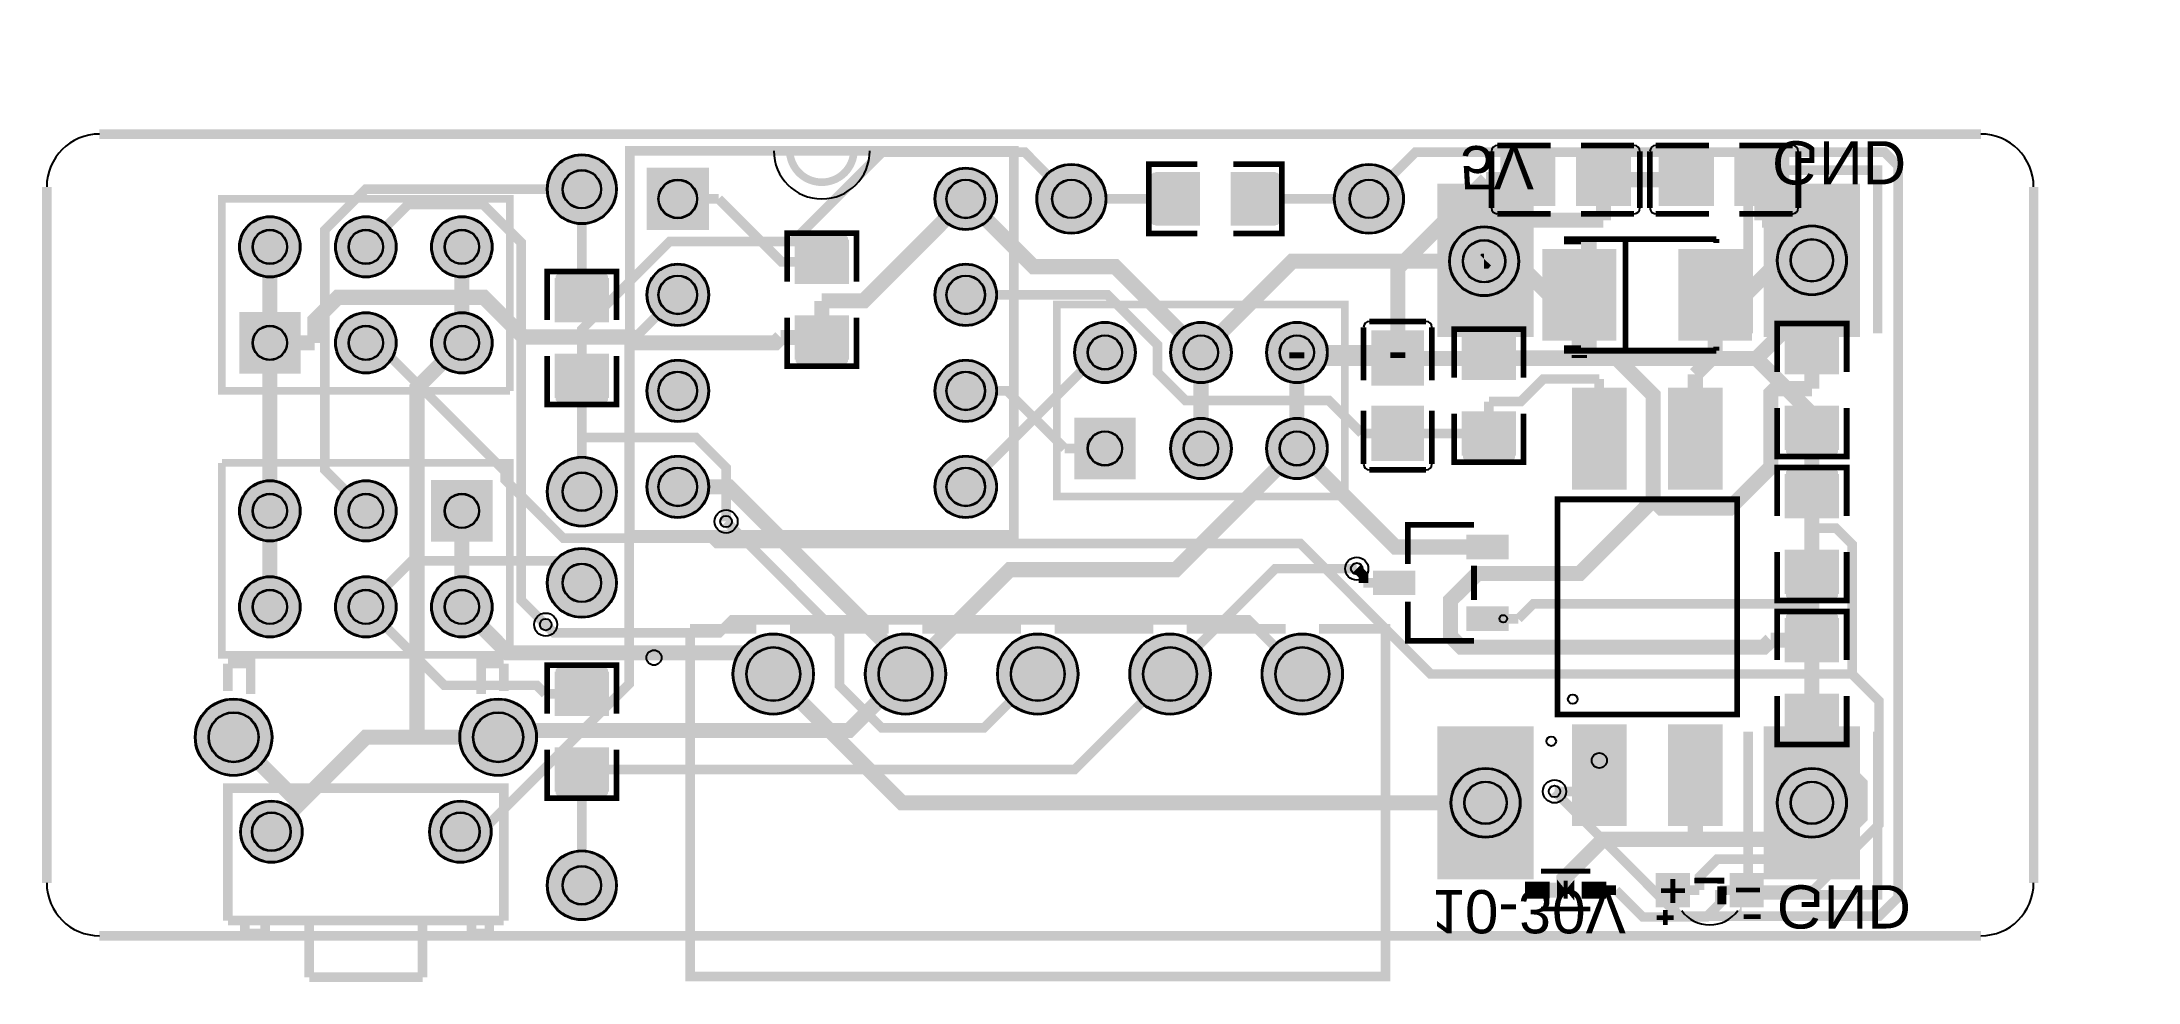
# Model space of a CAD drawing. Header units: millimetres. Extents: x -3.5 to 52, y -22.5 to 2.4.
import ezdxf

# ---------------------------------------------------------------- set-up
doc = ezdxf.new("R2010")
doc.units = ezdxf.units.MM
for name, color, linetype, true_color in [('BoardOutLine', 7, 'Continuous', 0xff00ff), ('BottomLayer', 7, 'Continuous', 0x0000ff), ('BottomPasteMaskLayer', 7, 'Continuous', 0x800000), ('BottomSolderMaskLayer', 7, 'Continuous', 0xaa00ff), ('Document', 7, 'Continuous', 0xffffff), ('Hole', 7, 'Continuous', 0x222222), ('Multi-Layer', 7, 'Continuous', 0xc0c0c0), ('TopLayer', 7, 'Continuous', 0xff0000), ('TopPasteMaskLayer', 7, 'Continuous', 0x808080), ('TopSilkLayer', 7, 'Continuous', 0xffcc00), ('TopSolderMaskLayer', 7, 'Continuous', 0x800080)]:
    doc.layers.add(name, color=color, linetype=linetype, true_color=true_color)
doc.styles.get("Standard").update_dxf_attribs({"font": 'arial.ttf'})

msp = doc.modelspace()

# ---------------------------------------------------------------- hatches: boundary and pattern name
at = {"layer": 'BottomLayer'}
for points in [[(35.96, -5.405), (33.46, -5.405), (33.46, -1.405), (35.96, -1.405)], [(44.596, -5.405), (42.096, -5.405), (42.096, -1.405), (44.596, -1.405)], [(35.96, -19.756), (33.46, -19.756), (33.46, -15.756), (35.96, -15.756)], [(44.596, -19.756), (42.096, -19.756), (42.096, -15.756), (44.596, -15.756)]]:
    msp.add_hatch(color=256, dxfattribs=at).paths.add_polyline_path(points)
at = {"layer": 'BottomPasteMaskLayer'}
for points in [[(35.96, -5.405), (33.46, -5.405), (33.46, -1.405), (35.96, -1.405)], [(44.596, -5.405), (42.096, -5.405), (42.096, -1.405), (44.596, -1.405)], [(35.96, -19.756), (33.46, -19.756), (33.46, -15.756), (35.96, -15.756)], [(44.596, -19.756), (42.096, -19.756), (42.096, -15.756), (44.596, -15.756)]]:
    msp.add_hatch(color=256, dxfattribs=at).paths.add_polyline_path(points)
at = {"layer": 'BottomSolderMaskLayer'}
for points in [[(9.87, -1.524, 1), (11.72, -1.524, 1)], [(12.51, -0.954), (14.16, -0.954), (14.16, -2.605), (12.51, -2.605)], [(20.13, -1.778, 1), (21.78, -1.778, 1)], [(22.824, -1.778, 1), (24.674, -1.778, 1)], [(30.698, -1.778, 1), (32.548, -1.778, 1)], [(35.986, -5.43), (33.435, -5.43), (33.435, -1.38), (35.986, -1.38)], [(44.622, -5.43), (42.071, -5.43), (42.071, -1.38), (44.622, -1.38)], [(1.727, -3.048, 1), (3.353, -3.048, 1)], [(4.267, -3.048, 1), (5.893, -3.048, 1)], [(6.807, -3.048, 1), (8.433, -3.048, 1)], [(33.746, -3.429, 1), (35.596, -3.429, 1)], [(42.421, -3.405, 1), (44.272, -3.405, 1)], [(12.51, -4.318, 1), (14.16, -4.318, 1)], [(20.13, -4.318, 1), (21.78, -4.318, 1)], [(1.727, -4.775), (3.353, -4.775), (3.353, -6.401), (1.727, -6.401)], [(4.267, -5.588, 1), (5.893, -5.588, 1)], [(6.807, -5.588, 1), (8.433, -5.588, 1)], [(23.825, -5.842, 1), (25.451, -5.842, 1)], [(26.365, -5.842, 1), (27.991, -5.842, 1)], [(28.905, -5.842, 1), (30.531, -5.842, 1)], [(12.51, -6.858, 1), (14.16, -6.858, 1)], [(20.13, -6.858, 1), (21.78, -6.858, 1)], [(23.825, -7.569), (25.451, -7.569), (25.451, -9.195), (23.825, -9.195)], [(26.365, -8.382, 1), (27.991, -8.382, 1)], [(28.905, -8.382, 1), (30.531, -8.382, 1)], [(9.87, -9.525, 1), (11.72, -9.525, 1)], [(12.51, -9.398, 1), (14.16, -9.398, 1)], [(20.13, -9.398, 1), (21.78, -9.398, 1)], [(1.727, -10.033, 1), (3.353, -10.033, 1)], [(4.267, -10.033, 1), (5.893, -10.033, 1)], [(8.433, -10.846), (6.807, -10.846), (6.807, -9.22), (8.433, -9.22)], [(9.87, -11.938, 1), (11.72, -11.938, 1)], [(1.727, -12.573, 1), (3.353, -12.573, 1)], [(4.267, -12.573, 1), (5.893, -12.573, 1)], [(6.807, -12.573, 1), (8.433, -12.573, 1)], [(14.785, -14.351, 1), (16.935, -14.351, 1)], [(18.285, -14.351, 1), (20.436, -14.351, 1)], [(21.785, -14.351, 1), (23.935, -14.351, 1)], [(25.285, -14.351, 1), (27.436, -14.351, 1)], [(28.785, -14.351, 1), (30.935, -14.351, 1)], [(0.555, -16.022, 1), (2.606, -16.022, 1)], [(7.555, -16.022, 1), (9.606, -16.022, 1)], [(35.986, -19.781), (33.435, -19.781), (33.435, -15.731), (35.986, -15.731)], [(44.622, -19.781), (42.071, -19.781), (42.071, -15.731), (44.622, -15.731)], [(33.785, -17.756, 1), (35.636, -17.756, 1)], [(42.421, -17.756, 1), (44.272, -17.756, 1)], [(1.755, -18.522, 1), (3.406, -18.522, 1)], [(6.755, -18.522, 1), (8.406, -18.522, 1)], [(9.87, -19.939, 1), (11.72, -19.939, 1)]]:
    msp.add_hatch(color=256, dxfattribs=at).paths.add_polyline_path(points)
at = {"layer": 'Document'}
for points in [[(17.895, -0.488), (17.895, -0.488), (17.894, -0.527), (17.891, -0.566), (17.886, -0.605), (17.879, -0.644), (17.869, -0.682), (17.858, -0.72), (17.845, -0.757), (17.83, -0.793), (17.813, -0.829), (17.795, -0.863), (17.774, -0.897), (17.752, -0.929), (17.728, -0.96), (17.702, -0.99), (17.675, -1.018), (17.647, -1.045), (17.617, -1.071), (17.586, -1.095), (17.554, -1.117), (17.52, -1.138), (17.486, -1.156), (17.45, -1.173), (17.414, -1.188), (17.377, -1.201), (17.339, -1.212), (17.301, -1.222), (17.262, -1.229), (17.223, -1.234), (17.184, -1.237), (17.145, -1.238), (17.145, -1.238), (17.106, -1.237), (17.067, -1.234), (17.028, -1.229), (16.989, -1.222), (16.951, -1.212), (16.913, -1.201), (16.876, -1.188), (16.84, -1.173), (16.805, -1.156), (16.77, -1.138), (16.737, -1.117), (16.704, -1.095), (16.673, -1.071), (16.643, -1.045), (16.615, -1.018), (16.588, -0.99), (16.562, -0.96), (16.538, -0.929), (16.516, -0.896), (16.496, -0.863), (16.477, -0.829), (16.46, -0.793), (16.445, -0.757), (16.432, -0.72), (16.421, -0.682), (16.411, -0.644), (16.404, -0.605), (16.399, -0.566), (16.396, -0.527), (16.395, -0.488), (16.195, -0.488), (16.196, -0.533), (16.199, -0.578), (16.205, -0.623), (16.212, -0.668), (16.222, -0.712), (16.234, -0.756), (16.247, -0.799), (16.263, -0.841), (16.281, -0.883), (16.301, -0.923), (16.322, -0.963), (16.346, -1.002), (16.371, -1.039), (16.398, -1.075), (16.427, -1.11), (16.457, -1.144), (16.489, -1.176), (16.523, -1.206), (16.558, -1.235), (16.594, -1.262), (16.631, -1.287), (16.67, -1.311), (16.71, -1.332), (16.75, -1.352), (16.792, -1.37), (16.834, -1.386), (16.877, -1.4), (16.921, -1.411), (16.965, -1.421), (17.01, -1.428), (17.055, -1.434), (17.1, -1.437), (17.145, -1.438), (17.145, -1.438), (17.19, -1.437), (17.235, -1.434), (17.28, -1.428), (17.325, -1.421), (17.369, -1.411), (17.413, -1.4), (17.456, -1.386), (17.498, -1.37), (17.54, -1.352), (17.58, -1.332), (17.62, -1.311), (17.659, -1.287), (17.696, -1.262), (17.732, -1.235), (17.767, -1.206), (17.801, -1.176), (17.833, -1.144), (17.863, -1.11), (17.892, -1.075), (17.919, -1.039), (17.944, -1.002), (17.968, -0.963), (17.989, -0.923), (18.009, -0.883), (18.027, -0.841), (18.043, -0.799), (18.057, -0.756), (18.068, -0.712), (18.078, -0.668), (18.085, -0.623), (18.091, -0.578), (18.094, -0.533), (18.095, -0.488), (18.095, -0.488)], [(37.653, -2.918), (37.653, -3.618), (37.233, -3.618), (37.233, -2.918)], [(37.128, -5.018), (37.128, -3.618), (36.918, -3.618), (36.918, -5.018)], [(37.443, -4.423), (37.443, -4.213), (36.603, -4.213), (36.603, -4.423)], [(40.671, -4.289), (40.671, -4.079), (41.511, -4.079), (41.511, -4.289)], [(37.653, -5.718), (37.653, -5.018), (37.233, -5.018), (37.233, -5.718)], [(36.601, -20.345), (36.601, -19.787), (36.83, -20.066)], [(37.059, -20.345), (37.059, -19.787), (36.83, -20.066)], [(39.601, -19.77), (39.601, -20.405), (39.728, -20.405), (39.728, -19.77)], [(41.084, -20.445), (40.843, -20.445), (40.843, -19.966), (41.086, -19.966), (41.086, -19.977)], [(39.356, -20.146), (39.991, -20.146), (39.991, -20.019), (39.356, -20.019)], [(39.79, -20.416), (39.79, -20.616), (39.99, -20.816), (41.29, -20.816), (41.49, -20.616), (41.49, -20.366), (41.44, -20.366), (41.44, -20.566), (41.24, -20.766), (40.04, -20.766), (40.04, -20.766), (39.84, -20.566), (39.84, -20.366), (39.79, -20.366)], [(41.34, -20.127), (41.975, -20.127), (41.975, -20), (41.34, -20)]]:
    msp.add_hatch(color=256, dxfattribs=at).paths.add_polyline_path(points)
at = {"layer": 'Multi-Layer'}
for points in [[(12.535, -0.98), (14.135, -0.98), (14.135, -2.58), (12.535, -2.58)], [(20.155, -1.778, 1), (21.755, -1.778, 1)], [(1.753, -3.048, 1), (3.327, -3.048, 1)], [(4.293, -3.048, 1), (5.867, -3.048, 1)], [(6.833, -3.048, 1), (8.407, -3.048, 1)], [(12.535, -4.318, 1), (14.135, -4.318, 1)], [(20.155, -4.318, 1), (21.755, -4.318, 1)], [(1.753, -4.801), (3.327, -4.801), (3.327, -6.375), (1.753, -6.375)], [(4.293, -5.588, 1), (5.867, -5.588, 1)], [(6.833, -5.588, 1), (8.407, -5.588, 1)], [(23.851, -5.842, 1), (25.425, -5.842, 1)], [(26.391, -5.842, 1), (27.965, -5.842, 1)], [(28.931, -5.842, 1), (30.505, -5.842, 1)], [(12.535, -6.858, 1), (14.135, -6.858, 1)], [(20.155, -6.858, 1), (21.755, -6.858, 1)], [(23.851, -7.595), (25.425, -7.595), (25.425, -9.169), (23.851, -9.169)], [(26.391, -8.382, 1), (27.965, -8.382, 1)], [(28.931, -8.382, 1), (30.505, -8.382, 1)], [(12.535, -9.398, 1), (14.135, -9.398, 1)], [(20.155, -9.398, 1), (21.755, -9.398, 1)], [(1.753, -10.033, 1), (3.327, -10.033, 1)], [(4.293, -10.033, 1), (5.867, -10.033, 1)], [(8.407, -10.82), (6.833, -10.82), (6.833, -9.246), (8.407, -9.246)], [(1.753, -12.573, 1), (3.327, -12.573, 1)], [(4.293, -12.573, 1), (5.867, -12.573, 1)], [(6.833, -12.573, 1), (8.407, -12.573, 1)], [(14.81, -14.351, 1), (16.91, -14.351, 1)], [(18.31, -14.351, 1), (20.41, -14.351, 1)], [(21.81, -14.351, 1), (23.91, -14.351, 1)], [(25.31, -14.351, 1), (27.41, -14.351, 1)], [(28.81, -14.351, 1), (30.91, -14.351, 1)], [(0.58, -16.022, 1), (2.58, -16.022, 1)], [(7.58, -16.022, 1), (9.58, -16.022, 1)], [(1.78, -18.522, 1), (3.38, -18.522, 1)], [(6.78, -18.522, 1), (8.38, -18.522, 1)]]:
    msp.add_hatch(color=256, dxfattribs=at).paths.add_polyline_path(points)
at = {"layer": 'TopLayer'}
for points in [[(27.125, -2.466), (27.125, -1.09), (25.993, -1.09), (25.993, -2.466)], [(27.993, -2.466), (27.993, -1.09), (29.125, -1.09), (29.125, -2.466)], [(36.535, -0.595), (36.535, -1.945), (35.125, -1.945), (35.125, -0.595)], [(37.125, -0.595), (37.125, -1.945), (38.535, -1.945), (38.535, -0.595)], [(40.726, -0.595), (40.726, -1.945), (39.316, -1.945), (39.316, -0.595)], [(41.316, -0.595), (41.316, -1.945), (42.726, -1.945), (42.726, -0.595)], [(16.457, -4.011), (17.834, -4.011), (17.834, -2.879), (16.457, -2.879)], [(36.24, -3.13), (38.14, -3.13), (38.14, -5.506), (36.24, -5.506)], [(39.838, -3.13), (41.738, -3.13), (41.738, -5.506), (39.838, -5.506)], [(11.484, -5.027), (10.107, -5.027), (10.107, -3.895), (11.484, -3.895)], [(16.457, -4.879), (17.834, -4.879), (17.834, -6.011), (16.457, -6.011)], [(33.06, -6.69), (31.71, -6.69), (31.71, -5.28), (33.06, -5.28)], [(35.487, -6.551), (34.11, -6.551), (34.11, -5.419), (35.487, -5.419)], [(44.035, -6.4), (42.658, -6.4), (42.658, -5.268), (44.035, -5.268)], [(11.484, -5.895), (10.107, -5.895), (10.107, -7.027), (11.484, -7.027)], [(37.008, -9.423), (37.008, -6.823), (38.43, -6.823), (38.43, -9.423)], [(39.548, -9.423), (39.548, -6.823), (40.97, -6.823), (40.97, -9.423)], [(33.06, -7.28), (31.71, -7.28), (31.71, -8.69), (33.06, -8.69)], [(35.487, -7.419), (34.11, -7.419), (34.11, -8.551), (35.487, -8.551)], [(44.035, -7.268), (42.658, -7.268), (42.658, -8.4), (44.035, -8.4)], [(42.658, -10.21), (44.035, -10.21), (44.035, -9.078), (42.658, -9.078)], [(34.228, -10.688), (35.298, -10.688), (35.298, -11.288), (34.228, -11.288)], [(42.658, -11.078), (44.035, -11.078), (44.035, -12.21), (42.658, -12.21)], [(31.758, -11.638), (32.828, -11.638), (32.828, -12.238), (31.758, -12.238)], [(34.228, -12.588), (35.298, -12.588), (35.298, -13.188), (34.228, -13.188)], [(42.658, -14.02), (44.035, -14.02), (44.035, -12.888), (42.658, -12.888)], [(11.484, -15.441), (10.107, -15.441), (10.107, -14.309), (11.484, -14.309)], [(42.658, -14.888), (44.035, -14.888), (44.035, -16.02), (42.658, -16.02)], [(37.008, -18.323), (37.008, -15.723), (38.43, -15.723), (38.43, -18.323)], [(39.548, -18.323), (39.548, -15.723), (40.97, -15.723), (40.97, -18.323)], [(11.484, -16.309), (10.107, -16.309), (10.107, -17.441), (11.484, -17.441)], [(35.78, -19.866), (36.38, -19.866), (36.38, -20.266), (35.78, -20.266)], [(37.88, -20.266), (37.28, -20.266), (37.28, -19.866), (37.88, -19.866)], [(40.09, -20.496), (39.24, -20.496), (39.24, -19.636), (40.09, -19.636)], [(42.04, -20.496), (41.19, -20.496), (41.19, -19.636), (42.04, -19.636)]]:
    msp.add_hatch(color=256, dxfattribs=at).paths.add_polyline_path(points)
at = {"layer": 'TopPasteMaskLayer'}
for points in [[(25.859, -2.418), (25.859, -1.138), (25.909, -1.088), (27.059, -1.088), (27.109, -1.138), (27.114, -1.548), (26.664, -1.548), (26.664, -1.998), (27.104, -1.998), (27.109, -2.418), (27.059, -2.468), (25.909, -2.468)], [(28.009, -2.418), (28.009, -1.998), (28.454, -1.998), (28.454, -1.548), (28.014, -1.548), (28.009, -1.138), (28.059, -1.088), (29.209, -1.088), (29.259, -1.138), (29.259, -2.418), (29.209, -2.468), (28.059, -2.468)], [(35.125, -1.91), (35.125, -0.63), (35.175, -0.58), (36.325, -0.58), (36.375, -0.63), (36.38, -1.04), (35.93, -1.04), (35.93, -1.49), (36.37, -1.49), (36.375, -1.91), (36.325, -1.96), (35.175, -1.96)], [(38.535, -0.63), (38.535, -1.91), (38.485, -1.96), (37.335, -1.96), (37.285, -1.91), (37.28, -1.5), (37.73, -1.5), (37.73, -1.05), (37.29, -1.05), (37.285, -0.63), (37.335, -0.58), (38.485, -0.58)], [(39.316, -1.91), (39.316, -0.63), (39.366, -0.58), (40.516, -0.58), (40.566, -0.63), (40.571, -1.04), (40.121, -1.04), (40.121, -1.49), (40.561, -1.49), (40.566, -1.91), (40.516, -1.96), (39.366, -1.96)], [(42.726, -0.63), (42.726, -1.91), (42.676, -1.96), (41.526, -1.96), (41.476, -1.91), (41.471, -1.5), (41.921, -1.5), (41.921, -1.05), (41.481, -1.05), (41.476, -0.63), (41.526, -0.58), (42.676, -0.58)], [(16.505, -2.745), (17.785, -2.745), (17.835, -2.795), (17.835, -3.945), (17.785, -3.995), (17.375, -4), (17.375, -3.55), (16.925, -3.55), (16.925, -3.99), (16.505, -3.995), (16.455, -3.945), (16.455, -2.795)], [(36.24, -3.13), (38.14, -3.13), (38.14, -5.506), (36.24, -5.506)], [(39.838, -3.13), (41.738, -3.13), (41.738, -5.506), (39.838, -5.506)], [(11.435, -5.011), (11.015, -5.011), (11.015, -4.566), (10.565, -4.566), (10.565, -5.006), (10.155, -5.011), (10.105, -4.961), (10.105, -3.811), (10.155, -3.761), (11.435, -3.761), (11.485, -3.811), (11.485, -4.961)], [(16.505, -4.895), (16.925, -4.895), (16.925, -5.34), (17.375, -5.34), (17.375, -4.9), (17.785, -4.895), (17.835, -4.945), (17.835, -6.095), (17.785, -6.145), (16.505, -6.145), (16.455, -6.095), (16.455, -4.945)], [(31.745, -5.28), (33.025, -5.28), (33.075, -5.33), (33.075, -6.48), (33.025, -6.53), (32.615, -6.535), (32.615, -6.085), (32.165, -6.085), (32.165, -6.525), (31.745, -6.53), (31.695, -6.48), (31.695, -5.33)], [(35.438, -6.535), (35.018, -6.535), (35.018, -6.09), (34.568, -6.09), (34.568, -6.53), (34.158, -6.535), (34.108, -6.485), (34.108, -5.335), (34.158, -5.285), (35.438, -5.285), (35.488, -5.335), (35.488, -6.485)], [(43.986, -6.384), (43.566, -6.384), (43.566, -5.939), (43.117, -5.939), (43.117, -6.379), (42.706, -6.384), (42.656, -6.334), (42.656, -5.184), (42.706, -5.134), (43.986, -5.134), (44.036, -5.184), (44.036, -6.334)], [(11.435, -7.161), (10.155, -7.161), (10.105, -7.111), (10.105, -5.961), (10.155, -5.911), (10.565, -5.906), (10.565, -6.356), (11.015, -6.356), (11.015, -5.916), (11.435, -5.911), (11.485, -5.961), (11.485, -7.111)], [(37.008, -9.423), (37.008, -6.823), (38.43, -6.823), (38.43, -9.423)], [(39.548, -9.423), (39.548, -6.823), (40.97, -6.823), (40.97, -9.423)], [(33.025, -8.69), (31.745, -8.69), (31.695, -8.64), (31.695, -7.49), (31.745, -7.44), (32.155, -7.435), (32.155, -7.885), (32.605, -7.885), (32.605, -7.445), (33.025, -7.44), (33.075, -7.49), (33.075, -8.64)], [(35.438, -8.685), (34.158, -8.685), (34.108, -8.635), (34.108, -7.485), (34.158, -7.435), (34.568, -7.43), (34.568, -7.88), (35.018, -7.88), (35.018, -7.44), (35.438, -7.435), (35.488, -7.485), (35.488, -8.635)], [(43.986, -8.534), (42.706, -8.534), (42.656, -8.484), (42.656, -7.334), (42.706, -7.284), (43.117, -7.279), (43.117, -7.729), (43.566, -7.729), (43.566, -7.289), (43.986, -7.284), (44.036, -7.334), (44.036, -8.484)], [(42.706, -8.944), (43.986, -8.944), (44.036, -8.994), (44.036, -10.144), (43.986, -10.194), (43.576, -10.199), (43.576, -9.749), (43.126, -9.749), (43.126, -10.189), (42.706, -10.194), (42.656, -10.144), (42.656, -8.994)], [(34.228, -10.688), (35.298, -10.688), (35.298, -11.288), (34.228, -11.288)], [(31.758, -11.638), (32.828, -11.638), (32.828, -12.238), (31.758, -12.238)], [(42.706, -11.094), (43.126, -11.094), (43.126, -11.539), (43.576, -11.539), (43.576, -11.099), (43.986, -11.094), (44.036, -11.144), (44.036, -12.294), (43.986, -12.344), (42.706, -12.344), (42.656, -12.294), (42.656, -11.144)], [(34.228, -12.588), (35.298, -12.588), (35.298, -13.188), (34.228, -13.188)], [(42.706, -12.754), (43.986, -12.754), (44.036, -12.804), (44.036, -13.954), (43.986, -14.004), (43.576, -14.009), (43.576, -13.559), (43.126, -13.559), (43.126, -13.999), (42.706, -14.004), (42.656, -13.954), (42.656, -12.804)], [(11.435, -15.425), (11.015, -15.425), (11.015, -14.98), (10.565, -14.98), (10.565, -15.42), (10.155, -15.425), (10.105, -15.375), (10.105, -14.225), (10.155, -14.175), (11.435, -14.175), (11.485, -14.225), (11.485, -15.375)], [(42.706, -14.904), (43.126, -14.904), (43.126, -15.349), (43.576, -15.349), (43.576, -14.909), (43.986, -14.904), (44.036, -14.954), (44.036, -16.104), (43.986, -16.154), (42.706, -16.154), (42.656, -16.104), (42.656, -14.954)], [(37.008, -18.323), (37.008, -15.723), (38.43, -15.723), (38.43, -18.323)], [(39.548, -18.323), (39.548, -15.723), (40.97, -15.723), (40.97, -18.323)], [(11.435, -17.575), (10.155, -17.575), (10.105, -17.525), (10.105, -16.375), (10.155, -16.325), (10.565, -16.32), (10.565, -16.77), (11.015, -16.77), (11.015, -16.33), (11.435, -16.325), (11.485, -16.375), (11.485, -17.525)], [(35.78, -19.866), (36.38, -19.866), (36.38, -20.266), (35.78, -20.266)], [(37.88, -20.266), (37.28, -20.266), (37.28, -19.866), (37.88, -19.866)], [(40.09, -20.496), (39.24, -20.496), (39.24, -19.636), (40.09, -19.636)], [(42.04, -20.496), (41.19, -20.496), (41.19, -19.636), (42.04, -19.636)]]:
    msp.add_hatch(color=256, dxfattribs=at).paths.add_polyline_path(points)
at = {"layer": 'TopSilkLayer'}
for points in [[(37.239, -2.766), (37.239, -2.978), (36.782, -2.978), (36.782, -2.766)], [(36.782, -5.87), (36.782, -5.658), (37.239, -5.658), (37.239, -5.87)], [(36.83, -20.066), (36.601, -20.345), (36.601, -19.787)], [(36.83, -20.066), (37.059, -19.787), (37.059, -20.345)], [(41.082, -20.443), (40.841, -20.443), (40.841, -19.964), (41.084, -19.964), (41.084, -19.975)]]:
    msp.add_hatch(color=256, dxfattribs=at).paths.add_polyline_path(points)
at = {"layer": 'TopSolderMaskLayer'}
for points in [[(9.87, -1.524, 1), (11.72, -1.524, 1)], [(12.51, -0.954), (14.16, -0.954), (14.16, -2.605), (12.51, -2.605)], [(20.13, -1.778, 1), (21.78, -1.778, 1)], [(22.824, -1.778, 1), (24.674, -1.778, 1)], [(27.151, -2.492), (27.151, -1.064), (25.967, -1.064), (25.967, -2.492)], [(27.967, -2.492), (27.967, -1.064), (29.151, -1.064), (29.151, -2.492)], [(30.698, -1.778, 1), (32.548, -1.778, 1)], [(36.56, -0.57), (36.56, -1.97), (35.1, -1.97), (35.1, -0.57)], [(37.1, -0.57), (37.1, -1.97), (38.561, -1.97), (38.561, -0.57)], [(40.751, -0.57), (40.751, -1.97), (39.291, -1.97), (39.291, -0.57)], [(41.291, -0.57), (41.291, -1.97), (42.752, -1.97), (42.752, -0.57)], [(1.727, -3.048, 1), (3.353, -3.048, 1)], [(4.267, -3.048, 1), (5.893, -3.048, 1)], [(6.807, -3.048, 1), (8.433, -3.048, 1)], [(33.746, -3.429, 1), (35.596, -3.429, 1)], [(42.421, -3.405, 1), (44.272, -3.405, 1)], [(16.426, -4.032), (17.864, -4.032), (17.864, -2.858), (16.426, -2.858)], [(36.215, -3.105), (38.166, -3.105), (38.166, -5.531), (36.215, -5.531)], [(39.812, -3.105), (41.763, -3.105), (41.763, -5.531), (39.812, -5.531)], [(11.514, -5.048), (10.076, -5.048), (10.076, -3.874), (11.514, -3.874)], [(12.51, -4.318, 1), (14.16, -4.318, 1)], [(20.13, -4.318, 1), (21.78, -4.318, 1)], [(1.727, -4.775), (3.353, -4.775), (3.353, -6.401), (1.727, -6.401)], [(4.267, -5.588, 1), (5.893, -5.588, 1)], [(6.807, -5.588, 1), (8.433, -5.588, 1)], [(16.426, -4.858), (17.864, -4.858), (17.864, -6.032), (16.426, -6.032)], [(23.825, -5.842, 1), (25.451, -5.842, 1)], [(26.365, -5.842, 1), (27.991, -5.842, 1)], [(28.905, -5.842, 1), (30.531, -5.842, 1)], [(33.084, -6.717), (31.686, -6.717), (31.686, -5.253), (33.084, -5.253)], [(35.517, -6.572), (34.079, -6.572), (34.079, -5.398), (35.517, -5.398)], [(44.066, -6.421), (42.627, -6.421), (42.627, -5.247), (44.066, -5.247)], [(11.514, -5.874), (10.076, -5.874), (10.076, -7.048), (11.514, -7.048)], [(12.51, -6.858, 1), (14.16, -6.858, 1)], [(20.13, -6.858, 1), (21.78, -6.858, 1)], [(36.994, -9.469), (36.994, -6.777), (38.444, -6.777), (38.444, -9.469)], [(39.534, -9.469), (39.534, -6.777), (40.984, -6.777), (40.984, -9.469)], [(23.825, -7.569), (25.451, -7.569), (25.451, -9.195), (23.825, -9.195)], [(26.365, -8.382, 1), (27.991, -8.382, 1)], [(28.905, -8.382, 1), (30.531, -8.382, 1)], [(33.084, -7.254), (31.686, -7.254), (31.686, -8.717), (33.084, -8.717)], [(35.517, -7.398), (34.079, -7.398), (34.079, -8.572), (35.517, -8.572)], [(44.066, -7.247), (42.627, -7.247), (42.627, -8.421), (44.066, -8.421)], [(9.87, -9.525, 1), (11.72, -9.525, 1)], [(12.51, -9.398, 1), (14.16, -9.398, 1)], [(20.13, -9.398, 1), (21.78, -9.398, 1)], [(1.727, -10.033, 1), (3.353, -10.033, 1)], [(4.267, -10.033, 1), (5.893, -10.033, 1)], [(8.433, -10.846), (6.807, -10.846), (6.807, -9.22), (8.433, -9.22)], [(42.627, -10.231), (44.066, -10.231), (44.066, -9.057), (42.627, -9.057)], [(9.87, -11.938, 1), (11.72, -11.938, 1)], [(34.203, -10.663), (35.323, -10.663), (35.323, -11.313), (34.203, -11.313)], [(42.627, -11.057), (44.066, -11.057), (44.066, -12.231), (42.627, -12.231)], [(31.733, -11.613), (32.853, -11.613), (32.853, -12.263), (31.733, -12.263)], [(1.727, -12.573, 1), (3.353, -12.573, 1)], [(4.267, -12.573, 1), (5.893, -12.573, 1)], [(6.807, -12.573, 1), (8.433, -12.573, 1)], [(34.203, -12.563), (35.323, -12.563), (35.323, -13.213), (34.203, -13.213)], [(14.785, -14.351, 1), (16.935, -14.351, 1)], [(18.285, -14.351, 1), (20.436, -14.351, 1)], [(21.785, -14.351, 1), (23.935, -14.351, 1)], [(25.285, -14.351, 1), (27.436, -14.351, 1)], [(28.785, -14.351, 1), (30.935, -14.351, 1)], [(42.627, -14.041), (44.066, -14.041), (44.066, -12.867), (42.627, -12.867)], [(11.514, -15.462), (10.076, -15.462), (10.076, -14.288), (11.514, -14.288)], [(42.627, -14.867), (44.066, -14.867), (44.066, -16.041), (42.627, -16.041)], [(0.555, -16.022, 1), (2.606, -16.022, 1)], [(7.555, -16.022, 1), (9.606, -16.022, 1)], [(36.994, -18.37), (36.994, -15.677), (38.444, -15.677), (38.444, -18.37)], [(39.534, -18.37), (39.534, -15.677), (40.984, -15.677), (40.984, -18.37)], [(11.514, -16.288), (10.076, -16.288), (10.076, -17.462), (11.514, -17.462)], [(33.785, -17.756, 1), (35.636, -17.756, 1)], [(42.421, -17.756, 1), (44.272, -17.756, 1)], [(1.755, -18.522, 1), (3.406, -18.522, 1)], [(6.755, -18.522, 1), (8.406, -18.522, 1)], [(9.87, -19.939, 1), (11.72, -19.939, 1)], [(35.755, -19.841), (36.406, -19.841), (36.406, -20.291), (35.755, -20.291)], [(37.905, -20.291), (37.255, -20.291), (37.255, -19.841), (37.905, -19.841)], [(40.115, -20.521), (39.215, -20.521), (39.215, -19.61), (40.115, -19.61)], [(42.066, -20.521), (41.165, -20.521), (41.165, -19.611), (42.066, -19.611)]]:
    msp.add_hatch(color=256, dxfattribs=at).paths.add_polyline_path(points)

# ---------------------------------------------------------------- linework, layer by layer
at = {"layer": 'BoardOutLine', "const_width": 0.254}
for points in [[(-1.969, -0.064), (47.816, -0.064)], [(-3.366, -19.876), (-3.366, -15.431), (-3.366, -1.461)], [(49.213, -19.876), (49.213, -15.431), (49.213, -1.461)], [(47.816, -21.273), (-1.969, -21.273)]]:
    msp.add_lwpolyline(points, dxfattribs=at)
at = {"layer": 'BoardOutLine'}
for centre, start, end in [((-1.969, -1.461), 90, 180), ((47.816, -1.461), 0, 90), ((-1.969, -19.876), 180, 270), ((47.816, -19.876), 270, 0)]:
    msp.add_arc(centre, 1.397, start, end, dxfattribs=at)
at = {"layer": 'BottomLayer'}
for points, const_width in [([(23.749, -1.778), (22.517, -0.546), (18.741, -0.546), (16.383, -2.905), (13.121, -2.905), (10.795, -5.231), (10.795, -9.525)], 0.254), ([(31.623, -1.778), (32.855, -0.546), (45.268, -0.546), (45.629, -0.906), (45.629, -20.255), (45.124, -20.759), (39.839, -20.759), (36.534, -17.454)], 0.254), ([(45.085, -5.334), (45.085, -1.016), (41.656, -1.016), (41.656, -5.334)], 0.254), ([(5.08, -10.033), (3.992, -8.945), (3.992, -2.605), (5.073, -1.524), (10.795, -1.524)], 0.254), ([(20.955, -1.778), (22.751, -3.574), (24.91, -3.574), (27.178, -5.842)], 0.4), ([(5.08, -3.048), (6.196, -1.932), (8.189, -1.932), (9.189, -2.932), (9.189, -12.393), (9.838, -13.042)], 0.254), ([(2.54, -5.588), (2.54, -3.048)], 0.4), ([(7.62, -5.588), (7.62, -3.048)], 0.4), ([(27.178, -5.842), (29.591, -3.429), (34.671, -3.429)], 0.4), ([(34.671, -3.429), (34.687, -3.429), (34.71, -3.405)], 0.4), ([(41.875, -6.001), (43.346, -4.53), (43.346, -3.405)], 0.4), ([(7.58, -18.522), (8.133, -18.522), (12.047, -14.607), (12.047, -5.606), (13.335, -4.318)], 0.254), ([(2.54, -5.588), (2.54, -10.033)], 0.4), ([(6.432, -16.022), (6.432, -6.776), (7.62, -5.588)], 0.4), ([(27.178, -8.382), (27.178, -5.842)], 0.4), ([(29.718, -6.001), (29.718, -5.842)], 0.4), ([(29.718, -8.382), (29.718, -6.001)], 0.4), ([(29.718, -6.001), (41.875, -6.001)], 0.4), ([(43.346, -17.756), (43.346, -7.472), (41.875, -6.001)], 0.4), ([(20.955, -6.858), (22.047, -6.858), (23.572, -8.382)], 0.254), ([(19.36, -14.351), (22.121, -11.59), (26.51, -11.59), (29.718, -8.382)], 0.4), ([(24.638, -8.382), (23.572, -8.382)], 0.254), ([(19.36, -14.351), (19.36, -14.065), (14.693, -9.398), (13.335, -9.398)], 0.4), ([(7.62, -10.033), (7.62, -12.573)], 0.4), ([(22.86, -14.351), (21.44, -15.771), (18.727, -15.771), (17.61, -14.654), (17.61, -13.313), (14.611, -10.314)], 0.254), ([(26.36, -14.351), (29.149, -11.562), (31.301, -11.562)], 0.254), ([(15.86, -14.351), (19.265, -17.756), (34.71, -17.756)], 0.4), ([(1.58, -16.022), (3.33, -17.772)], 0.4), ([(6.432, -16.022), (5.08, -16.022), (3.33, -17.772)], 0.4), ([(8.58, -16.022), (6.432, -16.022)], 0.4), ([(41.656, -15.875), (41.656, -20.193), (45.085, -20.193), (45.085, -15.875)], 0.254), ([(3.33, -17.772), (2.58, -18.522)], 0.4)]:
    msp.add_lwpolyline(points, dxfattribs=dict(at, const_width=const_width))
at = {"layer": 'BottomSolderMaskLayer'}
for centre, radius in [((10.795, -1.524), 0.925), ((10.795, -1.524), 0.514), ((20.955, -1.778), 0.825), ((23.749, -1.778), 0.925), ((31.623, -1.778), 0.925), ((13.335, -1.78), 0.516), ((20.955, -1.778), 0.516), ((23.749, -1.778), 0.514), ((31.623, -1.778), 0.514), ((2.54, -3.048), 0.813), ((2.54, -3.048), 0.459), ((5.08, -3.048), 0.813), ((5.08, -3.048), 0.459), ((7.62, -3.048), 0.813), ((7.62, -3.048), 0.459), ((34.671, -3.429), 0.925), ((43.346, -3.405), 0.925), ((34.671, -3.429), 0.566), ((43.346, -3.405), 0.566), ((13.335, -4.318), 0.825), ((13.335, -4.318), 0.516), ((20.955, -4.318), 0.825), ((20.955, -4.318), 0.516), ((5.08, -5.588), 0.813), ((7.62, -5.588), 0.813), ((2.54, -5.588), 0.459), ((5.08, -5.588), 0.459), ((7.62, -5.588), 0.459), ((24.638, -5.842), 0.813), ((24.638, -5.842), 0.459), ((27.178, -5.842), 0.813), ((27.178, -5.842), 0.459), ((29.718, -5.842), 0.813), ((29.718, -5.842), 0.459), ((13.335, -6.858), 0.825), ((20.955, -6.858), 0.825), ((13.335, -6.858), 0.516), ((20.955, -6.858), 0.516), ((27.178, -8.382), 0.813), ((29.718, -8.382), 0.813), ((24.638, -8.382), 0.459), ((27.178, -8.382), 0.459), ((29.718, -8.382), 0.459), ((10.795, -9.525), 0.925), ((13.335, -9.398), 0.825), ((20.955, -9.398), 0.825), ((2.54, -10.033), 0.813), ((5.08, -10.033), 0.813), ((10.795, -9.525), 0.514), ((13.335, -9.398), 0.516), ((20.955, -9.398), 0.516), ((2.54, -10.033), 0.459), ((5.08, -10.033), 0.459), ((7.62, -10.033), 0.459), ((10.795, -11.938), 0.925), ((10.795, -11.938), 0.514), ((2.54, -12.573), 0.813), ((2.54, -12.573), 0.459), ((5.08, -12.573), 0.813), ((5.08, -12.573), 0.459), ((7.62, -12.573), 0.813), ((7.62, -12.573), 0.459), ((15.86, -14.351), 1.075), ((19.36, -14.351), 1.075), ((22.86, -14.351), 1.075), ((26.36, -14.351), 1.075), ((29.86, -14.351), 1.075), ((15.86, -14.351), 0.717), ((19.36, -14.351), 0.717), ((22.86, -14.351), 0.717), ((26.36, -14.351), 0.717), ((29.86, -14.351), 0.717), ((1.58, -16.022), 1.025), ((1.58, -16.022), 0.667), ((8.58, -16.022), 1.025), ((8.58, -16.022), 0.667), ((34.71, -17.756), 0.925), ((34.71, -17.756), 0.566), ((43.346, -17.756), 0.925), ((43.346, -17.756), 0.566), ((2.58, -18.522), 0.825), ((7.58, -18.522), 0.825), ((2.58, -18.522), 0.516), ((7.58, -18.522), 0.516), ((10.795, -19.939), 0.925), ((10.795, -19.939), 0.514)]:
    msp.add_circle(centre, radius, dxfattribs=at)
at = {"layer": 'Document', "const_width": 0.254}
for points in [[(13.66, -13.151), (15.416, -13.151)], [(30.304, -13.151), (32.06, -13.151), (32.06, -22.351), (13.66, -22.351), (13.66, -13.151)]]:
    msp.add_lwpolyline(points, dxfattribs=at)
at = {"layer": 'Document'}
for centre, radius in [((35.179, -12.888), 0.1), ((37.719, -16.637), 0.2)]:
    msp.add_circle(centre, radius, dxfattribs=at)
at = {"layer": 'Hole'}
for centre in [(14.611, -10.314), (31.301, -11.562), (9.838, -13.042), (36.534, -17.454)]:
    msp.add_circle(centre, 0.153, dxfattribs=at)
at = {"layer": 'Multi-Layer'}
for centre, radius in [((10.795, -1.524), 0.9), ((10.795, -1.524), 0.5), ((20.955, -1.778), 0.8), ((23.749, -1.778), 0.9), ((31.623, -1.778), 0.9), ((13.335, -1.78), 0.5), ((20.955, -1.778), 0.5), ((23.749, -1.778), 0.5), ((31.623, -1.778), 0.5), ((2.54, -3.048), 0.787), ((2.54, -3.048), 0.445), ((5.08, -3.048), 0.787), ((5.08, -3.048), 0.445), ((7.62, -3.048), 0.787), ((7.62, -3.048), 0.445), ((34.671, -3.429), 0.9), ((43.346, -3.405), 0.9), ((34.671, -3.429), 0.55), ((43.346, -3.405), 0.55), ((13.335, -4.318), 0.8), ((13.335, -4.318), 0.5), ((20.955, -4.318), 0.8), ((20.955, -4.318), 0.5), ((5.08, -5.588), 0.787), ((7.62, -5.588), 0.787), ((2.54, -5.588), 0.445), ((5.08, -5.588), 0.445), ((7.62, -5.588), 0.445), ((24.638, -5.842), 0.787), ((24.638, -5.842), 0.445), ((27.178, -5.842), 0.787), ((27.178, -5.842), 0.445), ((29.718, -5.842), 0.787), ((29.718, -5.842), 0.445), ((13.335, -6.858), 0.8), ((20.955, -6.858), 0.8), ((13.335, -6.858), 0.5), ((20.955, -6.858), 0.5), ((27.178, -8.382), 0.787), ((29.718, -8.382), 0.787), ((24.638, -8.382), 0.445), ((27.178, -8.382), 0.445), ((29.718, -8.382), 0.445), ((10.795, -9.525), 0.9), ((13.335, -9.398), 0.8), ((20.955, -9.398), 0.8), ((2.54, -10.033), 0.787), ((5.08, -10.033), 0.787), ((10.795, -9.525), 0.5), ((13.335, -9.398), 0.5), ((20.955, -9.398), 0.5), ((2.54, -10.033), 0.445), ((5.08, -10.033), 0.445), ((7.62, -10.033), 0.445), ((14.611, -10.314), 0.305), ((10.795, -11.938), 0.9), ((10.795, -11.938), 0.5), ((31.301, -11.562), 0.305), ((2.54, -12.573), 0.787), ((2.54, -12.573), 0.445), ((5.08, -12.573), 0.787), ((5.08, -12.573), 0.445), ((7.62, -12.573), 0.787), ((7.62, -12.573), 0.445), ((9.838, -13.042), 0.305), ((15.86, -14.351), 1.05), ((19.36, -14.351), 1.05), ((22.86, -14.351), 1.05), ((26.36, -14.351), 1.05), ((29.86, -14.351), 1.05), ((15.86, -14.351), 0.7), ((19.36, -14.351), 0.7), ((22.86, -14.351), 0.7), ((26.36, -14.351), 0.7), ((29.86, -14.351), 0.7), ((1.58, -16.022), 1), ((1.58, -16.022), 0.65), ((8.58, -16.022), 1), ((8.58, -16.022), 0.65), ((34.71, -17.756), 0.9), ((36.534, -17.454), 0.305), ((43.346, -17.756), 0.9), ((2.58, -18.522), 0.8), ((7.58, -18.522), 0.8), ((34.71, -17.756), 0.55), ((43.346, -17.756), 0.55), ((2.58, -18.522), 0.5), ((7.58, -18.522), 0.5), ((10.795, -19.939), 0.9), ((10.795, -19.939), 0.5)]:
    msp.add_circle(centre, radius, dxfattribs=at)
at = {"layer": 'TopLayer'}
for points, const_width in [([(34.725, -1.27), (32.385, -3.61), (32.385, -5.842)], 0.4), ([(35.83, -1.27), (34.725, -1.27)], 0.4), ([(40.021, -1.27), (37.83, -1.27)], 0.4), ([(37.83, -1.27), (37.83, -2.345)], 0.4), ([(42.021, -1.27), (42.021, -2.345)], 0.4), ([(10.795, -4.461), (10.795, -1.524)], 0.254), ([(13.335, -1.78), (14.414, -1.78)], 0.254), ([(14.414, -1.78), (16.08, -3.445), (17.145, -3.445)], 0.254), ([(17.145, -4.479), (18.255, -4.479), (20.955, -1.778)], 0.4), ([(26.559, -1.778), (23.749, -1.778)], 0.254), ([(28.559, -1.778), (31.623, -1.778)], 0.254), ([(37.83, -2.345), (35.755, -2.345), (34.671, -3.429)], 0.4), ([(42.021, -2.345), (42.287, -2.345), (43.346, -3.405)], 0.4), ([(37.191, -5.112), (35.507, -3.429), (34.671, -3.429)], 0.4), ([(40.788, -5.112), (42.495, -3.405), (43.346, -3.405)], 0.4), ([(3.728, -5.588), (3.728, -4.994), (4.337, -4.385), (8.202, -4.385), (9.252, -5.434), (12.117, -5.434), (12.27, -5.588), (15.913, -5.588), (16.056, -5.445)], 0.4), ([(17.145, -5.445), (17.145, -4.479)], 0.4), ([(20.955, -4.318), (24.706, -4.318), (26.03, -5.642), (26.03, -6.377), (26.765, -7.112), (30.558, -7.112), (31.431, -7.985)], 0.254), ([(37.191, -4.318), (37.191, -5.112)], 0.4), ([(40.788, -4.318), (40.788, -5.112)], 0.4), ([(37.191, -5.112), (37.191, -5.906)], 0.4), ([(40.788, -5.112), (40.788, -5.906)], 0.4), ([(2.54, -5.588), (3.728, -5.588)], 0.4), ([(5.08, -5.588), (5.357, -5.588), (8.761, -8.992), (8.761, -9.21), (10.307, -10.756), (14.226, -10.756), (14.369, -10.899), (29.81, -10.899), (33.258, -14.348), (44.408, -14.348)], 0.254), ([(17.145, -5.445), (16.056, -5.445)], 0.4), ([(20.955, -9.398), (24.511, -5.842), (24.638, -5.842)], 0.254), ([(32.385, -5.842), (29.718, -5.842)], 0.4), ([(32.385, -5.842), (32.385, -5.985)], 0.4), ([(37.191, -5.985), (34.798, -5.985)], 0.4), ([(37.191, -5.985), (37.191, -5.906)], 0.4), ([(39.147, -9.739), (39.147, -6.97), (38.162, -5.985), (37.191, -5.985)], 0.4), ([(40.259, -6.423), (40.775, -5.906), (40.788, -5.906)], 0.4), ([(43.346, -5.834), (43.346, -6.801)], 0.4), ([(10.795, -6.461), (10.795, -8.095)], 0.254), ([(37.719, -6.544), (36.239, -6.544), (35.643, -7.14), (34.798, -7.14)], 0.254), ([(37.719, -8.123), (37.719, -6.544)], 0.254), ([(43.346, -6.801), (42.38, -6.801), (42.258, -6.923), (42.258, -8.874), (41.173, -9.958), (39.366, -9.958), (39.147, -9.739)], 0.4), ([(40.259, -8.123), (40.259, -6.423)], 0.4), ([(34.798, -7.985), (34.798, -7.14)], 0.254), ([(43.346, -7.834), (43.346, -9.644)], 0.254), ([(14.611, -10.314), (14.611, -8.887), (13.819, -8.095), (10.795, -8.095)], 0.254), ([(10.795, -8.095), (10.795, -9.525)], 0.254), ([(34.763, -10.988), (32.324, -10.988), (29.718, -8.382)], 0.4), ([(32.385, -7.985), (31.431, -7.985)], 0.254), ([(32.385, -7.985), (34.798, -7.985)], 0.254), ([(2.54, -10.033), (2.54, -12.573)], 0.4), ([(39.147, -9.739), (37.198, -11.689), (34.497, -11.689), (33.784, -12.401), (33.784, -13.351), (34.07, -13.637), (42.074, -13.637), (42.258, -13.454)], 0.4), ([(43.346, -9.644), (43.346, -10.489)], 0.254), ([(43.346, -10.489), (43.98, -10.489), (44.408, -10.917), (44.408, -14.348)], 0.254), ([(5.08, -12.573), (6.299, -11.354), (10.211, -11.354), (10.795, -11.938)], 0.254), ([(31.479, -11.938), (31.479, -11.74), (31.301, -11.562)], 0.254), ([(43.346, -11.644), (43.346, -12.49)], 0.254), ([(32.293, -11.938), (31.479, -11.938)], 0.254), ([(9.827, -14.875), (9.6, -14.648), (7.155, -14.648), (5.08, -12.573)], 0.254), ([(15.86, -14.351), (15.295, -13.786), (8.833, -13.786), (7.62, -12.573)], 0.4), ([(43.346, -12.49), (35.976, -12.49), (35.577, -12.888)], 0.254), ([(29.86, -14.351), (28.424, -12.915), (14.771, -12.915), (14.428, -13.258), (10.054, -13.258), (9.838, -13.042)], 0.254), ([(34.763, -12.888), (35.577, -12.888)], 0.254), ([(43.346, -13.454), (42.258, -13.454)], 0.4), ([(19.36, -14.351), (17.869, -15.842), (8.76, -15.842), (8.58, -16.022)], 0.4), ([(26.36, -14.351), (23.836, -16.875), (10.795, -16.875)], 0.254), ([(44.408, -14.348), (45.12, -15.06), (45.12, -18.331), (43.385, -20.066), (41.615, -20.066)], 0.254), ([(10.795, -14.875), (9.827, -14.875)], 0.254), ([(43.346, -15.454), (43.346, -16.3)], 0.254), ([(43.346, -16.3), (43.769, -16.3), (44.693, -17.224), (44.693, -18.16), (43.602, -19.251), (40.832, -19.251), (40.369, -19.714), (40.369, -20.066)], 0.254), ([(10.795, -16.875), (10.795, -19.939)], 0.254), ([(36.534, -17.454), (37.288, -17.454), (37.719, -17.023)], 0.254), ([(40.259, -17.023), (40.259, -18.723)], 0.4), ([(40.259, -18.723), (42.379, -18.723), (43.346, -17.756)], 0.4), ([(36.781, -20.066), (36.781, -19.766), (37.823, -18.723), (40.259, -18.723)], 0.4), ([(36.08, -20.066), (36.781, -20.066)], 0.4), ([(37.58, -20.066), (38.159, -20.066)], 0.254), ([(40.911, -20.066), (40.911, -20.418), (40.552, -20.777), (38.87, -20.777), (38.159, -20.066)], 0.254), ([(39.665, -20.066), (40.369, -20.066)], 0.254), ([(41.615, -20.066), (40.911, -20.066)], 0.254)]:
    msp.add_lwpolyline(points, dxfattribs=dict(at, const_width=const_width))
at = {"layer": 'TopSilkLayer'}
for points, const_width in [([(22.225, -0.508), (22.225, -10.668), (12.065, -10.668), (12.065, -0.508), (22.225, -0.508)], 0.254), ([(36.613, -15.418), (36.613, -9.728), (41.365, -9.728), (41.365, -15.418), (36.613, -15.418)], 0.152)]:
    msp.add_lwpolyline(points, close=True, dxfattribs=dict(at, const_width=const_width))
for points, const_width in [([(34.866, -0.519), (34.866, -2.021)], 0.152), ([(36.429, -0.366), (35.019, -0.366)], 0.152), ([(37.231, -0.366), (38.641, -0.366)], 0.152), ([(38.794, -0.519), (38.794, -2.021)], 0.152), ([(39.057, -0.519), (39.057, -2.021)], 0.152), ([(40.62, -0.366), (39.21, -0.366)], 0.152), ([(41.422, -0.366), (42.832, -0.366)], 0.152), ([(42.985, -0.519), (42.985, -2.021)], 0.152), ([(27.083, -2.695), (25.798, -2.695), (25.798, -0.861), (27.083, -0.861)], 0.152), ([(28.035, -2.695), (29.32, -2.695), (29.32, -0.861), (28.035, -0.861)], 0.152), ([(8.89, -6.858), (8.89, -1.778), (1.27, -1.778), (1.27, -6.858), (8.89, -6.858), (4.022, -6.858)], 0.203), ([(35.019, -2.174), (36.429, -2.174)], 0.152), ([(38.641, -2.174), (37.231, -2.174)], 0.152), ([(39.21, -2.174), (40.62, -2.174)], 0.152), ([(42.832, -2.174), (41.422, -2.174)], 0.152), ([(16.228, -3.969), (16.228, -2.684), (18.062, -2.684), (18.062, -3.969)], 0.152), ([(37.163, -2.842), (40.815, -2.842)], 0.152), ([(38.409, -2.842), (38.409, -5.794)], 0.152), ([(40.815, -2.842), (40.815, -2.95)], 0.152), ([(11.712, -4.985), (11.712, -3.7), (9.878, -3.7), (9.878, -4.985)], 0.152), ([(16.228, -4.921), (16.228, -6.206), (18.062, -6.206), (18.062, -4.921)], 0.152), ([(30.988, -9.652), (30.988, -4.572), (23.368, -4.572), (23.368, -9.652), (30.988, -9.652), (26.12, -9.652)], 0.203), ([(33.136, -5.021), (31.634, -5.021)], 0.152), ([(31.481, -5.174), (31.481, -6.584)], 0.152), ([(33.289, -6.584), (33.289, -5.174)], 0.152), ([(35.715, -6.509), (35.715, -5.224), (33.881, -5.224), (33.881, -6.509)], 0.152), ([(44.264, -6.358), (44.264, -5.073), (42.429, -5.073), (42.429, -6.358)], 0.152), ([(11.712, -5.937), (11.712, -7.222), (9.878, -7.222), (9.878, -5.937)], 0.152), ([(37.163, -5.794), (40.815, -5.794)], 0.152), ([(40.815, -5.686), (40.815, -5.794)], 0.152), ([(31.481, -8.796), (31.481, -7.386)], 0.152), ([(33.289, -7.386), (33.289, -8.796)], 0.152), ([(35.715, -7.461), (35.715, -8.746), (33.881, -8.746), (33.881, -7.461)], 0.152), ([(44.264, -7.31), (44.264, -8.595), (42.429, -8.595), (42.429, -7.31)], 0.152), ([(1.27, -8.763), (1.27, -13.843), (8.89, -13.843), (8.89, -8.763), (1.27, -8.763), (6.138, -8.763)], 0.203), ([(33.136, -8.949), (31.634, -8.949)], 0.152), ([(42.429, -10.168), (42.429, -8.883), (44.264, -8.883), (44.264, -10.168)], 0.152), ([(34.404, -10.402), (32.652, -10.402), (32.652, -11.443)], 0.152), ([(42.429, -11.12), (42.429, -12.405), (44.264, -12.405), (44.264, -11.12)], 0.152), ([(34.404, -11.483), (34.404, -12.393)], 0.152), ([(34.404, -13.474), (32.652, -13.474), (32.652, -12.433)], 0.152), ([(42.429, -13.978), (42.429, -12.693), (44.264, -12.693), (44.264, -13.978)], 0.152), ([(30.304, -13.151), (32.06, -13.151), (32.06, -22.351), (13.66, -22.351), (13.66, -13.151)], 0.254), ([(13.66, -13.151), (15.416, -13.151)], 0.254), ([(16.304, -13.151), (18.916, -13.151)], 0.254), ([(19.804, -13.151), (22.416, -13.151)], 0.254), ([(23.304, -13.151), (25.916, -13.151)], 0.254), ([(26.804, -13.151), (29.416, -13.151)], 0.254), ([(1.43, -14.072), (1.43, -14.8)], 0.254), ([(1.43, -14.072), (2.032, -14.072), (2.032, -14.877)], 0.254), ([(8.73, -14.072), (8.128, -14.072), (8.128, -14.877)], 0.254), ([(8.73, -14.072), (8.73, -14.8)], 0.254), ([(11.712, -15.399), (11.712, -14.114), (9.878, -14.114), (9.878, -15.399)], 0.152), ([(42.429, -14.93), (42.429, -16.215), (44.264, -16.215), (44.264, -14.93)], 0.152), ([(11.712, -16.351), (11.712, -17.636), (9.878, -17.636), (9.878, -16.351)], 0.152), ([(1.43, -17.244), (1.43, -20.872)], 0.254), ([(8.73, -17.244), (8.73, -20.872)], 0.254), ([(1.43, -17.372), (8.73, -17.372)], 0.254), ([(37.48, -19.566), (36.18, -19.566)], 0.13), ([(36.83, -20.295), (36.83, -19.812)], 0.1), ([(40.238, -19.813), (41.029, -19.816)], 0.152), ([(37.48, -20.566), (36.18, -20.566)], 0.13), ([(1.43, -20.872), (8.73, -20.872)], 0.254), ([(1.878, -20.872), (1.878, -21.209), (2.413, -21.209), (2.413, -20.872)], 0.254), ([(3.58, -20.872), (3.58, -22.372)], 0.254), ([(6.58, -22.372), (6.58, -20.872)], 0.254), ([(8.347, -20.872), (8.347, -21.209), (7.874, -21.209), (7.874, -20.872)], 0.254), ([(39.24, -20.792), (39.69, -20.792)], 0.125), ([(39.465, -20.992), (39.465, -20.592)], 0.125), ([(41.535, -20.769), (41.985, -20.769)], 0.125), ([(3.58, -22.372), (6.58, -22.372)], 0.254)]:
    msp.add_lwpolyline(points, dxfattribs=dict(at, const_width=const_width))
for centre, radius in [((12.704, -13.916), 0.2), ((37.015, -15.016), 0.125), ((36.449, -16.129), 0.125)]:
    msp.add_circle(centre, radius, dxfattribs=at)
for centre, radius, start, end in [((17.145, -0.508), 1.27, 180, 0), ((35.019, -0.519), 0.152, 90, 180), ((38.641, -0.519), 0.152, 0, 90), ((39.21, -0.519), 0.152, 90, 180), ((42.832, -0.519), 0.152, 0, 90), ((35.019, -2.021), 0.152, 180, 270), ((38.641, -2.021), 0.152, 270, 0), ((39.21, -2.021), 0.152, 180, 270), ((42.832, -2.021), 0.152, 270, 0), ((31.634, -5.174), 0.152, 90, 180), ((33.136, -5.174), 0.152, 0, 90), ((31.634, -8.796), 0.152, 180, 270), ((33.136, -8.796), 0.152, 270, 0), ((40.64, -20.066), 0.919, 216.2555, 323.7445)]:
    msp.add_arc(centre, radius, start, end, dxfattribs=at)
at = {"layer": 'TopSolderMaskLayer'}
for centre, radius in [((10.795, -1.524), 0.925), ((10.795, -1.524), 0.514), ((20.955, -1.778), 0.825), ((23.749, -1.778), 0.925), ((31.623, -1.778), 0.925), ((13.335, -1.78), 0.516), ((20.955, -1.778), 0.516), ((23.749, -1.778), 0.514), ((31.623, -1.778), 0.514), ((2.54, -3.048), 0.813), ((2.54, -3.048), 0.459), ((5.08, -3.048), 0.813), ((5.08, -3.048), 0.459), ((7.62, -3.048), 0.813), ((7.62, -3.048), 0.459), ((34.671, -3.429), 0.925), ((43.346, -3.405), 0.925), ((34.671, -3.429), 0.566), ((43.346, -3.405), 0.566), ((13.335, -4.318), 0.825), ((13.335, -4.318), 0.516), ((20.955, -4.318), 0.825), ((20.955, -4.318), 0.516), ((5.08, -5.588), 0.813), ((7.62, -5.588), 0.813), ((2.54, -5.588), 0.459), ((5.08, -5.588), 0.459), ((7.62, -5.588), 0.459), ((24.638, -5.842), 0.813), ((24.638, -5.842), 0.459), ((27.178, -5.842), 0.813), ((27.178, -5.842), 0.459), ((29.718, -5.842), 0.813), ((29.718, -5.842), 0.459), ((13.335, -6.858), 0.825), ((20.955, -6.858), 0.825), ((13.335, -6.858), 0.516), ((20.955, -6.858), 0.516), ((27.178, -8.382), 0.813), ((29.718, -8.382), 0.813), ((24.638, -8.382), 0.459), ((27.178, -8.382), 0.459), ((29.718, -8.382), 0.459), ((10.795, -9.525), 0.925), ((13.335, -9.398), 0.825), ((20.955, -9.398), 0.825), ((2.54, -10.033), 0.813), ((5.08, -10.033), 0.813), ((10.795, -9.525), 0.514), ((13.335, -9.398), 0.516), ((20.955, -9.398), 0.516), ((2.54, -10.033), 0.459), ((5.08, -10.033), 0.459), ((7.62, -10.033), 0.459), ((10.795, -11.938), 0.925), ((10.795, -11.938), 0.514), ((2.54, -12.573), 0.813), ((2.54, -12.573), 0.459), ((5.08, -12.573), 0.813), ((5.08, -12.573), 0.459), ((7.62, -12.573), 0.813), ((7.62, -12.573), 0.459), ((15.86, -14.351), 1.075), ((19.36, -14.351), 1.075), ((22.86, -14.351), 1.075), ((26.36, -14.351), 1.075), ((29.86, -14.351), 1.075), ((15.86, -14.351), 0.717), ((19.36, -14.351), 0.717), ((22.86, -14.351), 0.717), ((26.36, -14.351), 0.717), ((29.86, -14.351), 0.717), ((1.58, -16.022), 1.025), ((1.58, -16.022), 0.667), ((8.58, -16.022), 1.025), ((8.58, -16.022), 0.667), ((34.71, -17.756), 0.925), ((34.71, -17.756), 0.566), ((43.346, -17.756), 0.925), ((43.346, -17.756), 0.566), ((2.58, -18.522), 0.825), ((7.58, -18.522), 0.825), ((2.58, -18.522), 0.516), ((7.58, -18.522), 0.516), ((10.795, -19.939), 0.925), ((10.795, -19.939), 0.514)]:
    msp.add_circle(centre, radius, dxfattribs=at)

# ---------------------------------------------------------------- texts
at = {"layer": 'BottomSilkLayer', "text_generation_flag": 2}
for s, p in [('5V', (34.036, -0.381)), ('GND', (42.291, -0.254)), ('GND', (42.418, -19.939)), ('10-30V', (33.274, -20.066))]:
    msp.add_text(s, height=1.143, rotation=180, dxfattribs=at).set_placement(p)

doc.saveas('drawing.dxf')
